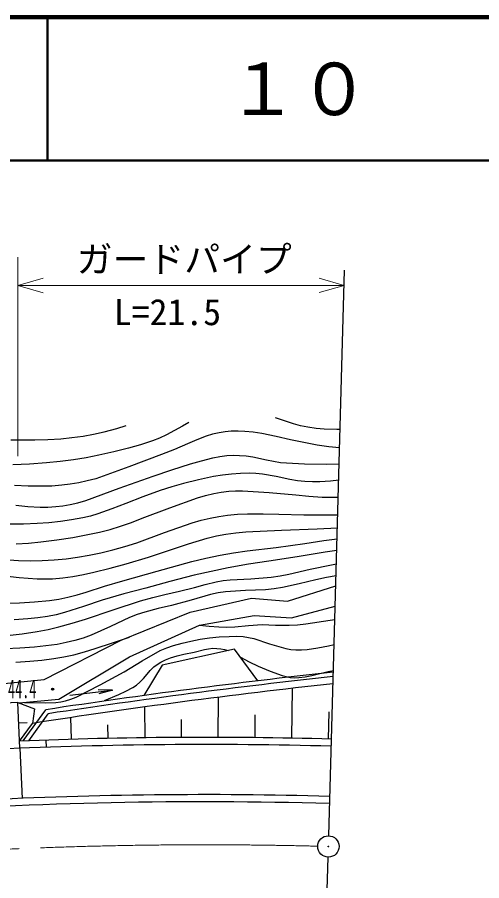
# Model space of a CAD drawing. Units: millimetres, scale not verified. Extents: x 39750 to 680000, y 20000 to 380250.
# Drawn here: x 541888 to 574281, y 319718 to 380000 of the extents above; entities that cross this region are included whole.
import ezdxf
from ezdxf.enums import TextEntityAlignment as Align

# ---------------------------------------------------------------- set-up
doc = ezdxf.new("R2010")
doc.units = ezdxf.units.MM
doc.header["$LTSCALE"] = 1000
doc.linetypes.add('CHAIN', pattern=[18.5, 12, -1.5, 3.5, -1.5])
for name, color, linetype, lineweight in [('M-BGD', 7, 'Continuous', 25), ('M-BMK', 2, 'CHAIN', 13), ('M-BMK-OTRS', 5, 'Continuous', 25), ('M-BMK-SRVR', 3, 'Continuous', 25), ('M-STR-HTXT', 7, 'Continuous', 13), ('M-TTL', 2, 'Continuous', 140), ('M-TTL-LINE', 7, 'Continuous', 50)]:
    doc.layers.add(name, color=color, linetype=linetype, lineweight=lineweight)
doc.layers.add('M-TTL-TXT', color=7, linetype='Continuous')
doc.styles.add('ＭＳ ゴシック', font='')
doc.styles.get('ＭＳ ゴシック').set_extended_font_data('MS Gothic')

msp = doc.modelspace()

# ---------------------------------------------------------------- linework, layer by layer
at = {"layer": 'M-BGD'}
for p, q in [((548828, 351300), (549483, 351500)), ((553410, 351462), (552294, 350843)), ((553851, 351720), (553410, 351462)), ((561143, 351616), (559909, 352025)), ((561649, 351481), (561143, 351616)), ((562157, 351376), (561649, 351481)), ((546477, 350763), (547210, 350897)), ((547210, 350897), (547941, 351061)), ((547941, 351061), (548828, 351300)), ((555514, 350883), (555059, 350744)), ((555972, 350992), (555514, 350883)), ((556391, 351061), (555972, 350992)), ((556808, 351099), (556391, 351061)), ((557283, 351109), (556808, 351099)), ((557753, 351089), (557283, 351109)), ((558347, 351029), (557753, 351089)), ((558936, 350938), (558347, 351029)), ((559945, 350737), (558936, 350938)), ((562727, 351296), (562157, 351376)), ((563300, 351246), (562727, 351296)), ((564181, 351211), (563300, 351246)), ((564407, 351210), (564181, 351211)), ((541437, 350510), (542270, 350488)), ((542270, 350488), (543110, 350495)), ((543110, 350495), (544014, 350517)), ((544014, 350517), (544916, 350568)), ((544916, 350568), (545696, 350650)), ((545696, 350650), (546477, 350763)), ((551317, 350426), (550490, 350159)), ((551814, 350622), (551317, 350426)), ((552294, 350843), (551814, 350622)), ((554404, 350498), (553757, 350222)), ((555059, 350744), (554404, 350498)), ((560942, 350507), (559945, 350737)), ((561872, 350304), (560942, 350507)), ((562812, 350130), (561872, 350304)), ((548621, 349657), (547578, 349421)), ((549653, 349920), (548621, 349657)), ((550490, 350159), (549653, 349920)), ((552863, 349835), (551953, 349475)), ((553757, 350222), (552863, 349835)), ((563619, 350013), (562812, 350130)), ((564371, 349933), (563619, 350013)), ((545812, 349103), (544871, 348980)), ((546700, 349248), (545812, 349103)), ((547578, 349421), (546700, 349248)), ((551953, 349475), (549664, 348618)), ((553974, 348822), (554748, 349044)), ((554748, 349044), (555533, 349238)), ((555533, 349238), (556021, 349332)), ((556021, 349332), (556511, 349395)), ((556511, 349395), (556944, 349419)), ((556944, 349419), (557383, 349414)), ((557383, 349414), (557847, 349376)), ((557847, 349376), (558307, 349309)), ((558307, 349309), (559279, 349102)), ((559279, 349102), (560254, 348926)), ((542746, 348811), (541567, 348764)), ((543921, 348887), (542746, 348811)), ((544871, 348980), (543921, 348887)), ((549664, 348618), (547362, 347787)), ((552662, 348404), (553974, 348822)), ((560254, 348926), (561086, 348860)), ((561086, 348860), (561920, 348824)), ((561920, 348824), (563439, 348808)), ((563439, 348808), (564340, 348816)), ((549002, 347123), (551357, 347956)), ((551357, 347956), (552662, 348404)), ((555573, 347929), (554526, 347700)), ((556203, 348035), (555573, 347929)), ((556834, 348111), (556203, 348035)), ((557447, 348155), (556834, 348111)), ((558057, 348169), (557447, 348155)), ((558526, 348154), (558057, 348169)), ((558993, 348109), (558526, 348154)), ((559951, 347935), (558993, 348109)), ((560902, 347731), (559951, 347935)), ((542639, 347269), (541685, 347312)), ((543590, 347257), (542639, 347269)), ((544291, 347275), (543590, 347257)), ((544989, 347324), (544291, 347275)), ((545585, 347394), (544989, 347324)), ((546170, 347493), (545585, 347394)), ((546769, 347625), (546170, 347493)), ((547362, 347787), (546769, 347625)), ((553479, 347440), (552666, 347213)), ((554526, 347700), (553479, 347440)), ((561428, 347642), (560902, 347731)), ((561954, 347584), (561428, 347642)), ((562478, 347559), (561954, 347584)), ((562996, 347564), (562478, 347559)), ((563731, 347617), (562996, 347564)), ((564308, 347683), (563731, 347617)), ((546664, 346266), (549002, 347123)), ((551863, 346958), (550653, 346520)), ((552666, 347213), (551863, 346958)), ((555019, 346621), (555603, 346760)), ((555603, 346760), (556115, 346853)), ((556115, 346853), (556632, 346915)), ((556632, 346915), (557111, 346943)), ((557111, 346943), (557591, 346941)), ((557591, 346941), (559451, 346820)), ((559451, 346820), (561314, 346668)), ((561314, 346668), (562234, 346568)), ((545566, 345977), (546116, 346106)), ((546116, 346106), (546664, 346266)), ((549449, 346052), (548485, 345677)), ((550653, 346520), (549449, 346052)), ((552522, 345755), (554448, 346454)), ((554448, 346454), (555019, 346621)), ((562234, 346568), (563159, 346498)), ((563159, 346498), (563792, 346485)), ((563792, 346485), (564275, 346499)), ((541788, 345935), (542629, 345855)), ((542629, 345855), (543473, 345806)), ((543473, 345806), (544019, 345805)), ((544019, 345805), (544568, 345834)), ((544568, 345834), (545069, 345890)), ((545069, 345890), (545566, 345977)), ((548485, 345677), (547510, 345329)), ((550609, 345028), (552522, 345755)), ((545679, 344909), (544897, 344800)), ((546450, 345048), (545679, 344909)), ((546984, 345174), (546450, 345048)), ((547510, 345329), (546984, 345174)), ((549855, 344732), (550609, 345028)), ((554074, 344708), (554704, 344890)), ((554704, 344890), (555338, 345041)), ((555338, 345041), (555936, 345154)), ((555936, 345154), (556539, 345237)), ((556539, 345237), (557242, 345299)), ((557242, 345299), (557950, 345331)), ((557950, 345331), (559040, 345338)), ((559040, 345338), (560140, 345315)), ((560140, 345315), (561883, 345272)), ((561883, 345272), (563617, 345259)), ((563617, 345259), (564240, 345270)), ((542326, 344609), (541378, 344600)), ((543273, 344647), (542326, 344609)), ((544089, 344709), (543273, 344647)), ((544897, 344800), (544089, 344709)), ((547612, 344059), (548358, 344249)), ((548358, 344249), (549096, 344467)), ((549096, 344467), (549855, 344732)), ((552153, 344029), (554074, 344708)), ((560316, 344190), (562813, 344292)), ((562813, 344292), (564214, 344356)), ((544649, 343514), (545755, 343688)), ((545755, 343688), (546683, 343859)), ((546683, 343859), (547612, 344059)), ((550227, 343317), (552153, 344029)), ((553838, 343241), (555124, 343645)), ((555124, 343645), (555777, 343794)), ((555777, 343794), (556440, 343913)), ((556440, 343913), (557132, 344008)), ((557132, 344008), (557827, 344073)), ((557827, 344073), (560316, 344190)), ((541803, 343247), (542669, 343293)), ((542669, 343293), (543538, 343369)), ((543538, 343369), (544649, 343514)), ((548542, 342811), (549388, 343049)), ((549388, 343049), (550227, 343317)), ((552565, 342809), (553838, 343241)), ((559936, 342984), (561941, 343255)), ((561941, 343255), (563262, 343468)), ((563262, 343468), (564193, 343596)), ((546092, 342303), (546895, 342439)), ((546895, 342439), (547719, 342610)), ((547719, 342610), (548542, 342811)), ((551033, 342316), (552565, 342809)), ((555044, 342233), (556036, 342444)), ((556036, 342444), (556980, 342609)), ((556980, 342609), (557931, 342744)), ((557931, 342744), (559936, 342984)), ((563361, 342655), (561407, 342326)), ((564170, 342776), (563361, 342655)), ((540990, 342136), (541976, 342081)), ((541976, 342081), (542802, 342062)), ((542802, 342062), (543631, 342075)), ((543631, 342075), (544459, 342121)), ((544459, 342121), (545289, 342198)), ((545289, 342198), (546092, 342303)), ((548365, 341537), (549492, 341850)), ((549492, 341850), (551033, 342316)), ((551649, 341330), (554058, 341993)), ((554058, 341993), (555044, 342233)), ((558017, 341807), (556594, 341558)), ((559444, 342027), (558017, 341807)), ((561407, 342326), (559444, 342027)), ((563808, 341782), (564144, 341840)), ((546501, 341095), (547237, 341254)), ((547237, 341254), (548365, 341537)), ((549253, 340653), (551649, 341330)), ((555404, 341317), (554215, 341045)), ((556594, 341558), (555404, 341317)), ((560837, 341114), (562317, 341462)), ((562317, 341462), (563808, 341782)), ((540801, 341027), (542028, 340896)), ((542028, 340896), (543264, 340794)), ((543264, 340794), (543808, 340785)), ((543808, 340785), (544351, 340806)), ((544351, 340806), (545058, 340871)), ((545058, 340871), (545764, 340967)), ((545764, 340967), (546501, 341095)), ((547969, 340274), (549253, 340653)), ((552531, 340612), (550849, 340148)), ((554215, 341045), (552531, 340612)), ((555759, 340593), (556244, 340673)), ((556244, 340673), (556740, 340723)), ((556740, 340723), (558170, 340801)), ((558170, 340801), (559598, 340909)), ((559598, 340909), (560220, 340996)), ((560220, 340996), (560837, 341114)), ((562709, 340726), (561554, 340445)), ((563451, 340888), (562709, 340726)), ((564120, 341007), (563451, 340888)), ((546694, 339868), (547969, 340274)), ((550849, 340148), (549324, 339736)), ((553212, 339928), (554239, 340187)), ((554239, 340187), (554994, 340405)), ((554994, 340405), (555759, 340593)), ((559196, 340030), (557804, 339979)), ((559796, 340097), (559196, 340030)), ((560392, 340193), (559796, 340097)), ((561554, 340445), (560392, 340193)), ((560726, 339245), (564101, 340315)), ((544775, 339383), (545420, 339515)), ((545420, 339515), (546059, 339676)), ((546059, 339676), (546694, 339868)), ((549324, 339736), (547804, 339295)), ((550491, 339263), (551334, 339496)), ((551334, 339496), (552184, 339699)), ((552184, 339699), (553212, 339928)), ((553935, 338460), (558230, 339434)), ((555365, 339710), (554012, 339310)), ((555888, 339819), (555365, 339710)), ((556415, 339898), (555888, 339819)), ((557804, 339979), (556415, 339898)), ((558230, 339434), (560726, 339245)), ((541311, 339090), (542038, 339121)), ((542038, 339121), (543083, 339186)), ((543083, 339186), (544131, 339281)), ((544131, 339281), (544775, 339383)), ((546504, 338855), (545189, 338442)), ((547804, 339295), (546504, 338855)), ((548565, 338633), (550491, 339263)), ((552649, 338939), (551715, 338721)), ((554012, 339310), (552649, 338939)), ((561005, 338066), (564061, 338880)), ((544599, 338292), (543998, 338170)), ((545189, 338442), (544599, 338292)), ((546652, 337977), (548565, 338633)), ((549142, 336506), (553935, 338460)), ((550249, 338300), (549718, 338099)), ((550790, 338473), (550249, 338300)), ((551715, 338721), (550790, 338473)), ((554602, 337567), (558419, 338235)), ((558419, 338235), (561005, 338066)), ((542629, 338003), (541676, 337942)), ((543316, 338072), (542629, 338003)), ((543998, 338170), (543316, 338072)), ((544793, 337443), (545724, 337695)), ((545724, 337695), (546652, 337977)), ((549718, 338099), (548389, 337462)), ((558009, 337544), (558962, 337610)), ((558962, 337610), (559903, 337570)), ((560853, 337561), (561437, 337590)), ((561437, 337590), (562018, 337649)), ((562018, 337649), (563722, 337908)), ((563722, 337908), (564035, 337950)), ((542232, 336965), (543273, 337120)), ((543273, 337120), (544033, 337266)), ((544033, 337266), (544793, 337443)), ((548389, 337462), (547043, 336850)), ((549709, 335342), (554602, 337567)), ((554602, 337567), (555272, 337485)), ((555272, 337485), (555949, 337433)), ((555949, 337433), (556499, 337424)), ((556499, 337424), (557053, 337446)), ((557053, 337446), (558009, 337544)), ((559903, 337570), (560853, 337561)), ((541190, 336839), (542232, 336965)), ((543774, 333770), (549142, 336506)), ((545907, 336484), (545295, 336339)), ((546482, 336653), (545907, 336484)), ((547043, 336850), (546482, 336653)), ((548528, 336326), (549726, 336727)), ((553385, 336307), (553998, 336452)), ((553998, 336452), (554641, 336574)), ((554641, 336574), (555289, 336667)), ((555289, 336667), (555980, 336736)), ((555980, 336736), (556674, 336774)), ((556674, 336774), (557159, 336782)), ((557159, 336782), (557642, 336759)), ((557642, 336759), (558011, 336704)), ((558011, 336704), (558381, 336619)), ((558381, 336619), (559491, 336256)), ((542075, 335951), (541062, 335908)), ((543082, 336023), (542075, 335951)), ((543877, 336107), (543082, 336023)), ((544670, 336221), (543877, 336107)), ((545295, 336339), (544670, 336221)), ((546581, 335696), (547330, 335927)), ((547330, 335927), (548528, 336326)), ((550595, 335061), (551858, 335785)), ((551858, 335785), (552310, 335972)), ((557038, 335888), (551985, 334756)), ((552310, 335972), (552778, 336134)), ((552778, 336134), (553385, 336307)), ((554225, 335679), (554943, 335855)), ((554943, 335855), (555225, 335915)), ((555225, 335915), (555516, 335946)), ((555516, 335946), (555803, 335941)), ((555803, 335941), (556092, 335906)), ((556092, 335906), (556341, 335853)), ((556341, 335853), (556587, 335787)), ((558663, 333672), (557038, 335888)), ((559491, 336256), (560612, 335923)), ((560612, 335923), (560966, 335861)), ((560966, 335861), (561324, 335830)), ((561324, 335830), (561713, 335831)), ((561713, 335831), (562103, 335862)), ((562103, 335862), (562848, 335976)), ((562848, 335976), (563589, 336119)), ((563589, 336119), (563986, 336207)), ((543599, 335121), (544441, 335229)), ((544441, 335229), (545135, 335347)), ((544784, 332393), (549709, 335342)), ((545135, 335347), (545823, 335494)), ((545823, 335494), (546581, 335696)), ((552229, 335143), (552577, 335282)), ((552577, 335282), (553035, 335422)), ((553035, 335422), (553507, 335534)), ((553507, 335534), (554225, 335679)), ((557449, 335327), (558061, 334997)), ((541788, 334987), (542759, 335043)), ((542759, 335043), (543599, 335121)), ((549343, 334308), (550595, 335061)), ((551985, 334756), (550712, 332647)), ((551166, 334398), (551410, 334641)), ((551410, 334641), (551639, 334819)), ((551639, 334819), (551890, 334975)), ((551890, 334975), (552229, 335143)), ((558061, 334997), (558688, 334692)), ((558688, 334692), (559515, 334357)), ((547669, 333403), (549343, 334308)), ((550700, 333841), (550943, 334134)), ((550943, 334134), (551166, 334398)), ((559515, 334357), (560358, 334048)), ((560358, 334048), (560636, 333966)), ((560636, 333966), (560923, 333913)), ((561973, 333963), (562421, 334051)), ((562421, 334051), (563581, 334326)), ((563581, 334326), (563935, 334401)), ((540373, 333428), (543774, 333770)), ((545985, 332527), (547669, 333403)), ((549937, 333214), (550198, 333382)), ((550198, 333382), (550440, 333573)), ((550440, 333573), (550700, 333841)), ((560923, 333913), (561221, 333894)), ((561221, 333894), (561526, 333905)), ((561526, 333905), (561973, 333963)), ((545556, 332664), (548536, 333013)), ((548536, 333013), (547536, 333036)), ((548536, 333013), (547569, 332760)), ((548968, 332720), (549459, 332953)), ((549459, 332953), (549937, 333214)), ((561029, 329671), (561095, 333153)), ((541926, 332164), (538930, 332003)), ((541926, 332164), (543091, 331720)), ((542072, 328965), (541926, 332164)), ((542023, 332127), (544784, 332393)), ((542421, 332144), (543120, 332166)), ((543120, 332166), (543852, 332148)), ((543852, 332148), (544584, 332161)), ((544584, 332161), (544916, 332202)), ((544916, 332202), (545241, 332273)), ((545241, 332273), (545618, 332386)), ((545618, 332386), (545985, 332527)), ((547980, 332289), (548968, 332720)), ((555908, 329727), (555916, 332527)), ((542303, 329475), (543882, 331659)), ((543091, 331720), (542947, 330706)), ((550759, 331846), (550787, 329700)), ((542684, 329490), (544051, 331381)), ((545668, 329591), (545623, 331111)), ((553348, 329724), (553341, 330981)), ((558469, 329709), (558486, 331291)), ((563589, 329612), (563641, 331520)), ((541991, 330743), (542568, 330774)), ((542049, 329464), (542947, 330706)), ((548227, 329656), (548208, 330592)), ((543884, 329534), (543902, 329034)), ((542072, 328965), (542231, 325468))]:
    msp.add_line(p, q, dxfattribs=at)
for centre, radius in [((544355, 333096), 75), ((544355, 333096), 65.6), ((544355, 333096), 56.2), ((544355, 333096), 46.9), ((544355, 333096), 37.5), ((544355, 333096), 28.1), ((544355, 333095), 18.7), ((544355, 333096), 9.4)]:
    msp.add_circle(centre, radius, dxfattribs=at)
for centre, radius, start, end in [((615991, -142424), 479535, 96.23254, 98.64856), ((615991, -142424), 479235, 96.23743, 98.63354), ((615991, -142424), 478735, 96.24573, 98.77637), ((554994, 12228), 317000, 88.41077, 92.60742), ((554994, 12228), 317500, 88.41071, 92.33673), ((554994, 12228), 313500, 88.41095, 92.88153), ((554994, 12228), 313000, 88.41101, 93.99359)]:
    msp.add_arc(centre, radius, start, end, dxfattribs=at)
at = {"layer": 'M-BMK'}
msp.add_line((555512, 322228), (556262, 322226), dxfattribs=at)
for start, end in [(89.90442, 93.46228), (88.54614, 89.76581)]:
    msp.add_arc((554995, 12228), 310000, start, end, dxfattribs=at)
at = {"layer": 'M-BMK-OTRS'}
for p, q in [((563611, 322859), (564720, 362341)), ((562474, 282410), (563568, 321360))]:
    msp.add_line(p, q, dxfattribs=at)
at = {"layer": 'M-BMK-SRVR'}
for radius in [746, 22.5]:
    msp.add_circle((563589, 322109), radius, dxfattribs=at)
at = {"layer": 'M-STR-HTXT'}
for p, q in [((541937, 363248), (541937, 349361)), ((564690, 361276), (541937, 361276))]:
    msp.add_line(p, q, dxfattribs=at)
for points in [[(543687, 360773), (541937, 361276), (543687, 361775)], [(562940, 361779), (564690, 361276), (562940, 360777)]]:
    msp.add_lwpolyline(points, dxfattribs=at)
at = {"layer": 'M-TTL'}
msp.add_line((680000, 380000), (40000, 380000), dxfattribs=at)
at = {"layer": 'M-TTL-LINE'}
for p, q in [((543997, 380000), (543997, 370000)), ((40000, 370000), (680000, 370000))]:
    msp.add_line(p, q, dxfattribs=at)

# ---------------------------------------------------------------- texts
at = {"layer": 'M-BGD', "style": 'ＭＳ ゴシック', "width": 0.55}
msp.add_text('44.4', height=1320, dxfattribs=at).set_placement((541243, 332062), align=Align.BOTTOM_LEFT)
at = {"layer": 'M-STR-HTXT', "style": 'ＭＳ ゴシック'}
for s, p in [('ガードパイプ', (546030, 361639)), ('L=21.5', (548622, 357955))]:
    msp.add_text(s, height=1833, dxfattribs=at).set_placement(p, align=Align.BOTTOM_LEFT)
at = {"layer": 'M-TTL-TXT', "style": 'ＭＳ ゴシック'}
msp.add_text('１０', height=3666, dxfattribs=at).set_placement((561497, 375000), align=Align.MIDDLE_CENTER)

doc.saveas('drawing.dxf')
